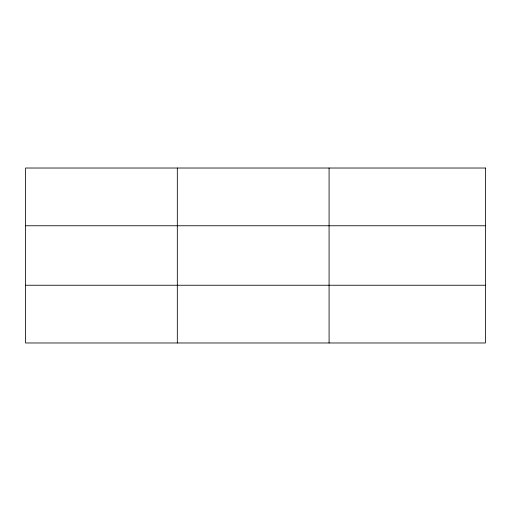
<?xml version="1.0" encoding="UTF-8"?>
<svg xmlns="http://www.w3.org/2000/svg" width="511" height="511" viewBox="0 0 511 511"><rect width="100%" height="100%" fill="white"/><g stroke="black" fill="none" stroke-linecap="round" stroke-linejoin="round"><path stroke-width="0.77" d="M177.317 168.023L177.317 342.977M329.084 168.023L329.084 342.977M25.55 225.76L485.45 225.76M25.55 285.24L485.45 285.24M485.45 168.023L485.45 342.977L25.55 342.977L25.55 168.023L485.45 168.023"/></g></svg>
